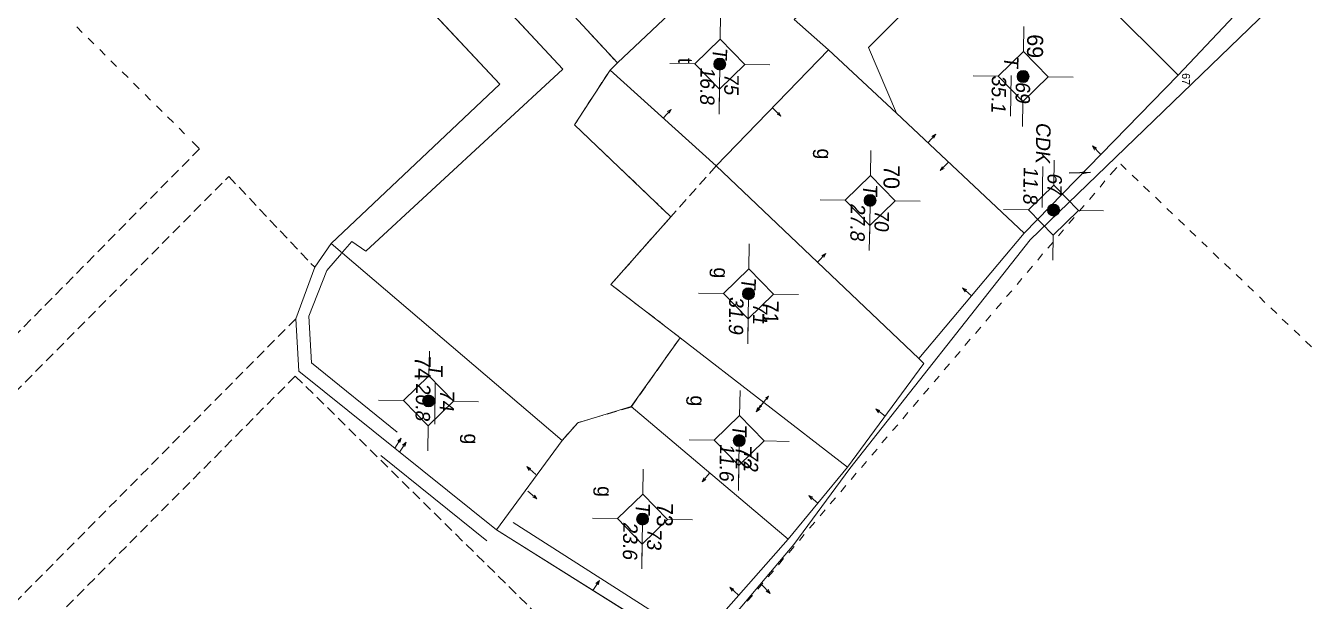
# Model space of a CAD drawing. Extents: x 601689 to 602595, y 1189742 to 1190763.
# Drawn here: x 602232.62 to 602264.69, y 1190156.19 to 1190170.6 of the extents above; entities that cross this region are included whole.
import ezdxf
from ezdxf.enums import TextEntityAlignment as Align

# ---------------------------------------------------------------- set-up
doc = ezdxf.new("R2010")
doc.units = 0
doc.header["$MEASUREMENT"] = 0
doc.linetypes.add('HIDDEN', pattern=[0.375, 0.25, -0.125])
for name, color, linetype in [('10', 250, 'Continuous'), ('11', 7, 'Continuous'), ('13', 7, 'Continuous'), ('14', 7, 'Continuous'), ('15', 7, 'Continuous'), ('16', 7, 'Continuous'), ('22', 7, 'Continuous'), ('25', 7, 'Continuous'), ('53', 7, 'Continuous'), ('57', 7, 'Continuous')]:
    doc.layers.add(name, color=color, linetype=linetype)
doc.styles.add('TXT', font='vnshx.shx')
doc.dimstyles.new('MSADIM', dxfattribs={"dimtxt": 0.2, "dimasz": 0.2, "dimexe": 0.1, "dimexo": 0.1, "dimgap": 0.1, "dimtad": 0, "dimtih": 1, "dimtoh": 1, "dimdsep": 46, "dimtxsty": 'TXT', "dimsah": 1, "dimcen": 0.1, "dimse1": 1, "dimse2": 1, "dimadec": 0, "dimazin": 0, "dimtfac": 1, "dimtofl": 0, "dimtmove": 0, "dimatfit": 3, "dimfxl": 1, "dimtvp": 0.1, "dimtolj": 1, "dimarcsym": 0})

# ---------------------------------------------------------------- blocks, each defined once
blk = doc.blocks.new('NH3R')
at = {"layer": '16', "color": 7, "linetype": 'Continuous', "lineweight": 0}
for p, q in [((0, 0), (0.297, -0.005)), ((0.297, -0.005), (0.186, 0.031)), ((0.297, -0.005), (0.189, -0.033))]:
    blk.add_line(p, q, dxfattribs=at)
blk = doc.blocks.new('NH3')
at = {"layer": '16', "color": 7, "linetype": 'Continuous', "lineweight": 0}
for p, q in [((-0.199, -0.002), (-0.113, 0.021)), ((0.197, -0.012), (0.107, 0.015)), ((-0.199, -0.002), (0.197, -0.012)), ((-0.199, -0.002), (-0.116, -0.035)), ((0.197, -0.012), (0.104, -0.027))]:
    blk.add_line(p, q, dxfattribs=at)
blk = doc.blocks.new('*M624624624624')
at = {"layer": '13', "color": 3, "linetype": 'Continuous', "lineweight": 0}
blk.add_line((602672.403, 1189924.748), (602673.423, 1189924.748), dxfattribs=at)
at = {"layer": '13', "color": 3, "linetype": 'Continuous', "lineweight": 0, "style": 'TXT', "oblique": 7.6055}
for s, p in [('67', (602672.553, 1189925.048)), ('11.8', (602672.403, 1189924.448))]:
    blk.add_text(s, height=0.36, dxfattribs=at).set_placement(p, align=Align.MIDDLE_LEFT)
blk.add_text('CDK', height=0.36, dxfattribs=at).set_placement((602672.31, 1189924.748), align=Align.MIDDLE_RIGHT)
blk = doc.blocks.new('*M626626626626')
at = {"layer": '13', "color": 3, "linetype": 'Continuous', "lineweight": 0}
blk.add_line((602669.073, 1189923.94), (602670.093, 1189923.94), dxfattribs=at)
at = {"layer": '13', "color": 3, "linetype": 'Continuous', "lineweight": 0, "style": 'TXT', "oblique": 7.6055}
for s, p in [('69', (602669.223, 1189924.24)), ('35.1', (602669.073, 1189923.64))]:
    blk.add_text(s, height=0.36, dxfattribs=at).set_placement(p, align=Align.MIDDLE_LEFT)
blk.add_text('T', height=0.36, dxfattribs=at).set_placement((602668.876, 1189923.94), align=Align.MIDDLE_RIGHT)
blk = doc.blocks.new('*M634634634634')
at = {"layer": '13', "color": 3, "linetype": 'Continuous', "lineweight": 0}
blk.add_line((602672.227, 1189920.162), (602673.247, 1189920.162), dxfattribs=at)
at = {"layer": '13', "color": 3, "linetype": 'Continuous', "lineweight": 0, "style": 'TXT', "oblique": 7.6055}
for s, p in [('70', (602672.377, 1189920.462)), ('27.8', (602672.227, 1189919.862))]:
    blk.add_text(s, height=0.36, dxfattribs=at).set_placement(p, align=Align.MIDDLE_LEFT)
blk.add_text('T', height=0.36, dxfattribs=at).set_placement((602672.03, 1189920.162), align=Align.MIDDLE_RIGHT)
blk = doc.blocks.new('*M637637637637')
at = {"layer": '13', "color": 3, "linetype": 'Continuous', "lineweight": 0}
blk.add_line((602674.606, 1189917.159), (602675.626, 1189917.159), dxfattribs=at)
at = {"layer": '13', "color": 3, "linetype": 'Continuous', "lineweight": 0, "style": 'TXT', "oblique": 7.6055}
for s, p in [('71', (602674.756, 1189917.459)), ('31.9', (602674.606, 1189916.859))]:
    blk.add_text(s, height=0.36, dxfattribs=at).set_placement(p, align=Align.MIDDLE_LEFT)
blk.add_text('T', height=0.36, dxfattribs=at).set_placement((602674.409, 1189917.159), align=Align.MIDDLE_RIGHT)
blk = doc.blocks.new('*M638638638638')
at = {"layer": '13', "color": 3, "linetype": 'Continuous', "lineweight": 0}
blk.add_line((602678.283, 1189916.982), (602679.303, 1189916.982), dxfattribs=at)
at = {"layer": '13', "color": 3, "linetype": 'Continuous', "lineweight": 0, "style": 'TXT', "oblique": 7.6055}
for s, p in [('72', (602678.433, 1189917.282)), ('11.6', (602678.283, 1189916.682))]:
    blk.add_text(s, height=0.36, dxfattribs=at).set_placement(p, align=Align.MIDDLE_LEFT)
blk.add_text('T', height=0.36, dxfattribs=at).set_placement((602678.086, 1189916.982), align=Align.MIDDLE_RIGHT)
blk = doc.blocks.new('*M640640640640')
at = {"layer": '13', "color": 3, "linetype": 'Continuous', "lineweight": 0}
blk.add_line((602668.872, 1189916.359), (602669.892, 1189916.359), dxfattribs=at)
at = {"layer": '13', "color": 3, "linetype": 'Continuous', "lineweight": 0, "style": 'TXT', "oblique": 7.6055}
for s, p in [('75', (602669.022, 1189916.659)), ('16.8', (602668.872, 1189916.059))]:
    blk.add_text(s, height=0.36, dxfattribs=at).set_placement(p, align=Align.MIDDLE_LEFT)
blk.add_text('T', height=0.36, dxfattribs=at).set_placement((602668.675, 1189916.359), align=Align.MIDDLE_RIGHT)
blk = doc.blocks.new('*M642642642642')
at = {"layer": '13', "color": 3, "linetype": 'Continuous', "lineweight": 0}
blk.add_line((602680.279, 1189914.595), (602681.299, 1189914.595), dxfattribs=at)
at = {"layer": '13', "color": 3, "linetype": 'Continuous', "lineweight": 0, "style": 'TXT', "oblique": 7.6055}
for s, p in [('73', (602680.429, 1189914.895)), ('23.6', (602680.279, 1189914.295))]:
    blk.add_text(s, height=0.36, dxfattribs=at).set_placement(p, align=Align.MIDDLE_LEFT)
blk.add_text('T', height=0.36, dxfattribs=at).set_placement((602680.082, 1189914.595), align=Align.MIDDLE_RIGHT)
blk = doc.blocks.new('*M647647647647')
at = {"layer": '13', "color": 3, "linetype": 'Continuous', "lineweight": 0}
blk.add_line((602677.404, 1189909.207), (602678.424, 1189909.207), dxfattribs=at)
at = {"layer": '13', "color": 3, "linetype": 'Continuous', "lineweight": 0, "style": 'TXT', "oblique": 7.6055}
for s, p in [('74', (602677.554, 1189909.507)), ('20.8', (602677.404, 1189908.907))]:
    blk.add_text(s, height=0.36, dxfattribs=at).set_placement(p, align=Align.MIDDLE_LEFT)
blk.add_text('T', height=0.36, dxfattribs=at).set_placement((602677.207, 1189909.207), align=Align.MIDDLE_RIGHT)
blk = doc.blocks.new('CENTRD')
at = {"layer": '11', "linetype": 'Continuous', "lineweight": 0}
h = blk.add_hatch(color=2, dxfattribs=at)
edge = h.paths.add_edge_path()
edge.add_arc((0, 0), 0.15, 0, 360)
at = {"layer": '11', "color": 2, "linetype": 'Continuous', "lineweight": 0}
for p, q in [((0, 1.25), (0, 0.625)), ((0, 0.625), (-0.625, 0)), ((0.625, 0), (0, 0.625)), ((-0.625, 0), (-1.25, 0)), ((-0.625, 0), (0, -0.625)), ((0, -0.625), (0.625, 0)), ((1.25, 0), (0.625, 0)), ((0, -0.625), (0, -1.25))]:
    blk.add_line(p, q, dxfattribs=at)
blk.add_circle((0, 0), 0.15, dxfattribs=at)

msp = doc.modelspace()

# ---------------------------------------------------------------- linework, layer by layer
at = {"layer": '10', "color": 7, "linetype": 'Continuous', "lineweight": 0}
for p, q in [((602256.979, 1190173.779), (602261.41, 1190169.359)), ((602247.403, 1190169.661), (602250.524, 1190172.618)), ((602263.805, 1190171.896), (602261.41, 1190169.359)), ((602249.868, 1190167.087), (602252.678, 1190169.989)), ((602254.376, 1190168.406), (602252.678, 1190169.989)), ((602247.22, 1190169.484), (602247.403, 1190169.661)), ((602247.22, 1190169.484), (602249.868, 1190167.087)), ((602257.565, 1190165.401), (602261.41, 1190169.359)), ((602254.376, 1190168.406), (602257.565, 1190165.401)), ((602254.932, 1190162.267), (602249.868, 1190167.087)), ((602240.25, 1190165.148), (602246.023, 1190160.219)), ((602257.565, 1190165.401), (602254.932, 1190162.267)), ((602248.969, 1190162.789), (602247.745, 1190161.066)), ((602248.969, 1190162.789), (602253.154, 1190159.552)), ((602247.745, 1190161.066), (602251.67, 1190157.752)), ((602246.023, 1190160.219), (602244.383, 1190157.982)), ((602251.67, 1190157.752), (602253.154, 1190159.552)), ((602244.383, 1190157.982), (602249.201, 1190154.955)), ((602249.201, 1190154.955), (602251.67, 1190157.752))]:
    msp.add_line(p, q, dxfattribs=at)
for points in [[(602246.943, 1190152.166), (602249.439, 1190154.802), (602251.808, 1190157.62), (602253.214, 1190159.521), (602257.712, 1190165.239), (602269.844, 1190176.963)], [(602241.125, 1190174.178), (602241.588, 1190173.701), (602240.898, 1190172.95), (602244.466, 1190169.131), (602240.25, 1190165.148)], [(602254.376, 1190168.406), (602253.679, 1190170.045), (602254.723, 1190171.101), (602254.239, 1190171.537), (602256.792, 1190173.962), (602256.979, 1190173.779)], [(602246.596, 1190172.122), (602245.885, 1190171.312), (602247.403, 1190169.661)], [(602252.678, 1190169.989), (602251.818, 1190170.75), (602252.729, 1190171.578)], [(602247.22, 1190169.484), (602246.332, 1190168.115), (602248.74, 1190165.812), (602247.237, 1190164.123), (602248.969, 1190162.789)], [(602244.383, 1190157.982), (602239.447, 1190161.95), (602239.365, 1190163.261), (602239.843, 1190164.554), (602240.25, 1190165.148), (602246.023, 1190160.219)], [(602240.25, 1190165.148), (602239.843, 1190164.554), (602239.365, 1190163.261), (602239.447, 1190161.95), (602244.383, 1190157.982), (602249.201, 1190154.955), (602246.716, 1190152.419)], [(602254.932, 1190162.267), (602255.06, 1190162.145), (602253.154, 1190159.552)], [(602247.745, 1190161.066), (602246.41, 1190160.664), (602246.023, 1190160.219)]]:
    msp.add_lwpolyline(points, dxfattribs=at)
at = {"layer": '14', "color": 6, "linetype": 'HIDDEN', "lineweight": 0}
for p, q in [((602233.894, 1190170.566), (602234.032, 1190170.424)), ((602234.18, 1190170.282), (602234.319, 1190170.14)), ((602234.467, 1190169.998), (602234.605, 1190169.857)), ((602234.743, 1190169.715), (602234.891, 1190169.573)), ((602235.029, 1190169.441), (602235.177, 1190169.299)), ((602235.315, 1190169.157), (602235.453, 1190169.015)), ((602235.602, 1190168.872), (602235.74, 1190168.73)), ((602235.888, 1190168.589), (602236.026, 1190168.447)), ((602236.164, 1190168.315), (602236.312, 1190168.173)), ((602236.45, 1190168.031), (602236.588, 1190167.889)), ((602236.775, 1190167.696), (602236.963, 1190167.514)), ((602236.963, 1190167.514), (602229.235, 1190159.68)), ((602249.868, 1190167.087), (602248.74, 1190165.812)), ((602259.715, 1190166.862), (602259.969, 1190167.138)), ((602259.979, 1190167.128), (602260.117, 1190166.996)), ((602259.461, 1190166.556), (602259.583, 1190166.714)), ((602260.265, 1190166.854), (602260.413, 1190166.712)), ((602259.196, 1190166.248), (602259.329, 1190166.408)), ((602260.551, 1190166.581), (602260.699, 1190166.439)), ((602258.943, 1190165.952), (602259.064, 1190166.1)), ((602260.847, 1190166.307), (602260.985, 1190166.165)), ((602258.679, 1190165.646), (602258.811, 1190165.794)), ((602261.133, 1190166.022), (602261.272, 1190165.89)), ((602261.42, 1190165.748), (602261.568, 1190165.606)), ((602258.424, 1190165.34), (602258.546, 1190165.488)), ((602261.706, 1190165.475), (602261.854, 1190165.333)), ((602258.16, 1190165.033), (602258.292, 1190165.182)), ((602262.002, 1190165.191), (602262.14, 1190165.059)), ((602257.906, 1190164.727), (602258.028, 1190164.885)), ((602262.288, 1190164.916), (602262.426, 1190164.774)), ((602257.642, 1190164.42), (602257.774, 1190164.578)), ((602262.574, 1190164.642), (602262.723, 1190164.5)), ((602257.387, 1190164.124), (602257.509, 1190164.272)), ((602262.861, 1190164.369), (602263.009, 1190164.227)), ((602257.123, 1190163.817), (602257.255, 1190163.965)), ((602263.157, 1190164.085), (602263.295, 1190163.953)), ((602256.869, 1190163.511), (602257.001, 1190163.659)), ((602263.443, 1190163.811), (602263.581, 1190163.669)), ((602263.729, 1190163.536), (602263.877, 1190163.394)), ((602256.605, 1190163.205), (602256.737, 1190163.353)), ((602264.015, 1190163.253), (602264.164, 1190163.121)), ((602256.35, 1190162.897), (602256.483, 1190163.056)), ((602264.312, 1190162.979), (602264.45, 1190162.847)), ((602256.086, 1190162.591), (602256.218, 1190162.749)), ((602264.598, 1190162.705), (602264.746, 1190162.563)), ((602255.833, 1190162.295), (602255.965, 1190162.443)), ((602255.568, 1190161.989), (602255.7, 1190162.137)), ((602239.355, 1190161.831), (602246.084, 1190155.189)), ((602255.314, 1190161.682), (602255.446, 1190161.83)), ((602255.05, 1190161.375), (602255.181, 1190161.524)), ((602254.796, 1190161.069), (602254.928, 1190161.227)), ((602254.277, 1190160.466), (602254.409, 1190160.614)), ((602254.531, 1190160.763), (602254.663, 1190160.921)), ((602254.013, 1190160.16), (602254.145, 1190160.308)), ((602253.759, 1190159.853), (602253.891, 1190160.002)), ((602253.504, 1190159.546), (602253.627, 1190159.695)), ((602253.24, 1190159.24), (602253.372, 1190159.398)), ((602252.986, 1190158.934), (602253.108, 1190159.092)), ((602252.722, 1190158.638), (602252.854, 1190158.786)), ((602252.468, 1190158.33), (602252.59, 1190158.48)), ((602252.203, 1190158.024), (602252.335, 1190158.172)), ((602251.95, 1190157.718), (602252.072, 1190157.866)), ((602251.685, 1190157.412), (602251.818, 1190157.57)), ((602251.431, 1190157.105), (602251.553, 1190157.264)), ((602251.166, 1190156.809), (602251.299, 1190156.957)), ((602250.913, 1190156.502), (602251.035, 1190156.65)), ((602250.648, 1190156.196), (602250.781, 1190156.344))]:
    msp.add_line(p, q, dxfattribs=at)
msp.add_lwpolyline([(602239.355, 1190161.831), (602211.184, 1190133.376), (602218.889, 1190125.769)], dxfattribs=at)
at = {"layer": '22', "color": 7, "linetype": 'HIDDEN', "lineweight": 0}
for p, q in [((602245.885, 1190171.312), (602247.403, 1190169.661)), ((602247.22, 1190169.484), (602247.403, 1190169.661)), ((602247.22, 1190169.484), (602246.332, 1190168.115)), ((602246.332, 1190168.115), (602248.74, 1190165.812)), ((602248.74, 1190165.812), (602247.237, 1190164.123)), ((602247.237, 1190164.123), (602248.969, 1190162.789)), ((602239.365, 1190163.261), (602209.763, 1190133.305)), ((602248.969, 1190162.789), (602247.745, 1190161.056)), ((602247.745, 1190161.056), (602246.41, 1190160.664)), ((602246.41, 1190160.664), (602246.023, 1190160.219))]:
    msp.add_line(p, q, dxfattribs=at)
msp.add_lwpolyline([(602229.438, 1190158.477), (602237.693, 1190166.824), (602239.744, 1190164.646), (602239.843, 1190164.554)], dxfattribs=at)
at = {"layer": '25', "color": 7, "linetype": 'Continuous', "lineweight": 0}
for p in [(602240.898, 1190172.95), (602240.25, 1190165.148)]:
    msp.add_line(p, (602244.466, 1190169.131), dxfattribs=at)
at = {"layer": '57', "color": 172, "linetype": 'Continuous', "lineweight": 0}
msp.add_line((602241.488, 1190159.842), (602244.139, 1190157.705), dxfattribs=at)
msp.add_line((602241.488, 1190159.842), (602244.139, 1190157.705), dxfattribs=at)
for points in [[(602243.616, 1190172.113), (602246.04, 1190169.51), (602241.118, 1190164.957), (602240.771, 1190165.192), (602240.537, 1190164.925)], [(602243.645, 1190172.083), (602246.04, 1190169.51), (602241.118, 1190164.957), (602240.771, 1190165.192), (602240.537, 1190164.925)], [(602240.507, 1190164.896), (602240.141, 1190164.47), (602239.696, 1190163.326), (602239.76, 1190162.165), (602241.896, 1190160.426)], [(602240.507, 1190164.896), (602240.141, 1190164.47), (602239.696, 1190163.326), (602239.76, 1190162.165), (602241.896, 1190160.426)], [(602244.795, 1190158.166), (602249.088, 1190155.427), (602246.186, 1190152.427), (602253.076, 1190145.802)], [(602244.795, 1190158.166), (602249.088, 1190155.427), (602246.186, 1190152.427), (602250.895, 1190147.892)]]:
    msp.add_lwpolyline(points, dxfattribs=at)

# ---------------------------------------------------------------- block references
at = {"layer": '11', "color": 2, "linetype": 'Continuous', "lineweight": 0, "rotation": 269.1680420500809}
for p in [(602249.961, 1190169.634), (602257.539, 1190169.323), (602253.715, 1190166.224), (602258.298, 1190165.982), (602250.678, 1190163.889), (602242.686, 1190161.207), (602250.448, 1190160.215), (602248.032, 1190158.254)]:
    msp.add_blockref('CENTRD', p, dxfattribs=at)
at = {"layer": '13', "color": 3, "linetype": 'Continuous', "lineweight": 0, "rotation": 269.1680420500809}
for name, p in [('*M640640640640', (-578790.27, 1810052.359)), ('*M626626626626', (-578790.568, 1810052.463)), ('*M624624624624', (-578790.533, 1810053.521)), ('*M634634634634', (-578790.27, 1810052.359)), ('*M637637637637', (-578790.27, 1810052.359)), ('*M647647647647', (-578790.102, 1810052.876)), ('*M638638638638', (-578790.27, 1810052.359)), ('*M642642642642', (-578790.27, 1810052.359))]:
    msp.add_blockref(name, p, dxfattribs=at)
at = {"layer": '16', "color": 7, "linetype": 'Continuous', "lineweight": 0}
for p, rotation in [((602248.544, 1190168.285), 47.84886680638493), ((602251.278, 1190168.538), 315.9120895555149), ((602259.482, 1190167.375), 135.8277231485324), ((602245.362, 1190159.369), 138.5664290755759), ((602252.412, 1190158.651), 140.4710243934036), ((602250.431, 1190156.349), 138.5664290755759)]:
    msp.add_blockref('NH3R', p, dxfattribs=dict(at, rotation=rotation))
for name, p, xscale, yscale, rotation in [('NH3R', (602255.155, 1190167.664), 1.000002350078482, 1.000002350078482, 46.72446473888189), ('NH3R', (602255.679, 1190167.178), 1.000002549528504, 1.000002549528504, 225.0540197592161), ('NH3R', (602252.405, 1190164.682), 1.000001906519969, 1.000001906519969, 46.41309339736732), ('NH3R', (602256.253, 1190163.839), 1.000002043953632, 1.000002043953632, 139.9688360113023), ('NH3', (602251.057, 1190161.17), 1.000001925601954, 1.000001925601954, 232.2778139234711), ('NH3R', (602251.057, 1190161.17), 1.000001925601954, 1.000001925601954, 232.2778139234711), ('NH3R', (602254.092, 1190160.829), 0.99999893550444, 0.99999893550444, 143.7183861439516), ('NH3R', (602241.84, 1190160.027), 1.000001558501333, 1.000001558501333, 57.87080982392233), ('NH3R', (602241.959, 1190159.925), 1.000001558501333, 1.000001558501333, 57.87080982392233), ('NH3R', (602249.712, 1190159.408), 1.000001380420785, 1.000001380420785, 229.817155930897), ('NH3R', (602245.166, 1190158.951), 0.9999977620339778, 0.9999977620339778, 319.7417282617805), ('NH3R', (602246.792, 1190156.469), 1.000001558501333, 1.000001558501333, 57.87080982392233), ('NH3R', (602246.792, 1190156.469), 1.000001558501333, 1.000001558501333, 57.87080982392233), ('NH3R', (602251.015, 1190156.61), 1.000001331501482, 1.000001331501482, 314.0256042270498)]:
    msp.add_blockref(name, p, dxfattribs=dict(at, xscale=xscale, yscale=yscale, rotation=rotation))

# ---------------------------------------------------------------- texts
at = {"layer": '15', "color": 7, "linetype": 'Continuous', "lineweight": 0, "style": 'TXT'}
for s, p in [('t', (602249.105, 1190169.788)), ('g', (602252.574, 1190167.52)), ('g', (602249.993, 1190164.545)), ('g', (602249.409, 1190161.343)), ('g', (602243.756, 1190160.39)), ('g', (602247.088, 1190159.075))]:
    msp.add_text(s, height=0.36, rotation=269.2144, dxfattribs=at).set_placement(p, align=Align.MIDDLE_LEFT)
at = {"layer": '53', "color": 200, "linetype": 'Continuous', "lineweight": 0, "style": 'TXT'}
for s, height, p in [('69', 0.4, (602257.843, 1190170.378)), ('67', 0.2, (602261.61, 1190169.406)), ('70', 0.4, (602254.258, 1190167.106)), ('71', 0.4, (602251.232, 1190163.718)), ('74', 0.4, (602242.542, 1190162.327)), ('72', 0.4, (602250.562, 1190160.087)), ('73', 0.4, (602248.592, 1190158.654))]:
    msp.add_text(s, height=height, rotation=269.2144, dxfattribs=at).set_placement(p, align=Align.MIDDLE_LEFT)

# ---------------------------------------------------------------- leaders
at = {"layer": '13', "color": 3, "linetype": 'Continuous', "lineweight": 0}
msp.add_leader([(602259.226, 1190166.92), (602258.686, 1190166.908)], dimstyle='MSADIM', dxfattribs=at)

doc.saveas('drawing.dxf')
